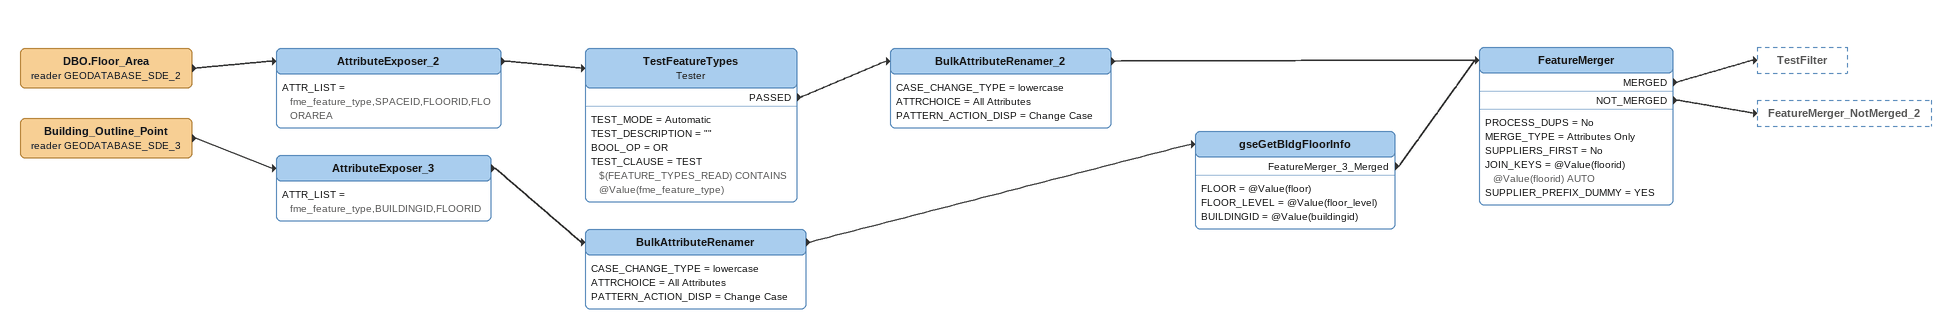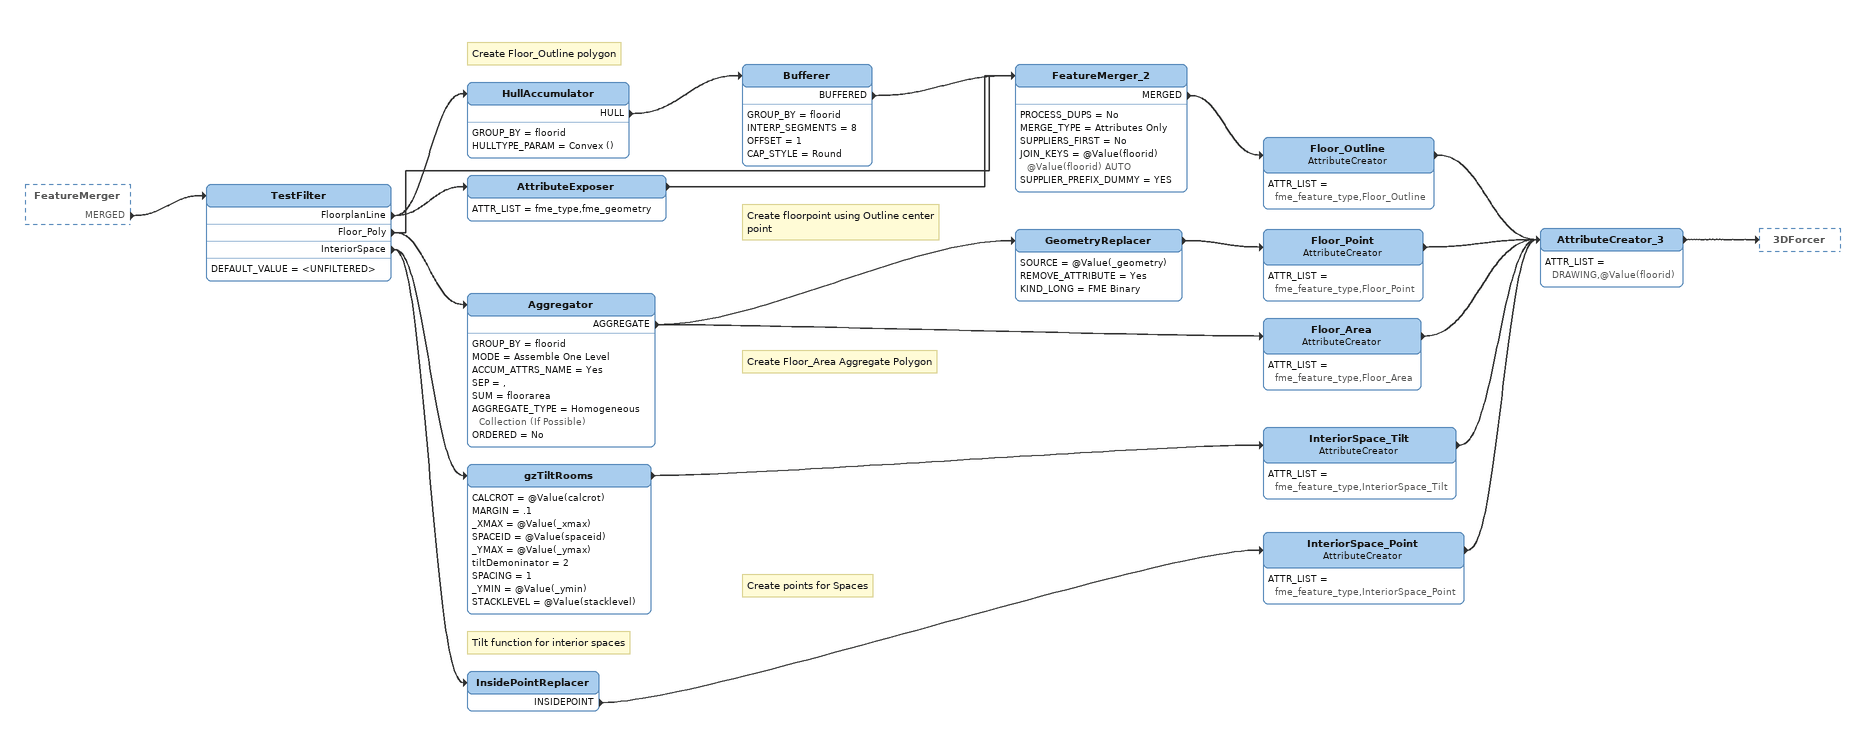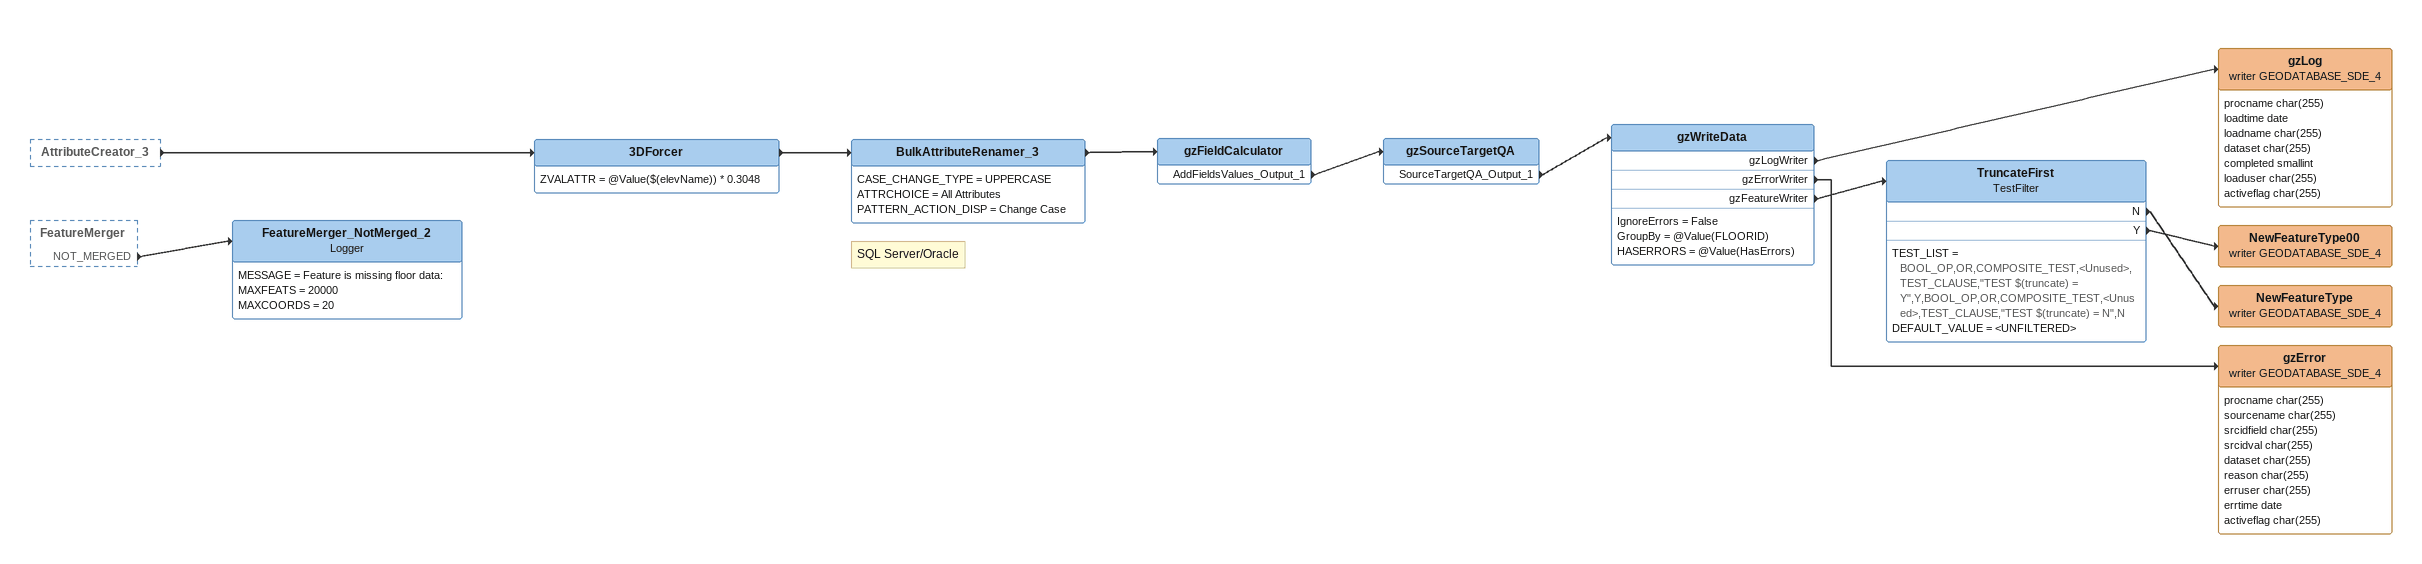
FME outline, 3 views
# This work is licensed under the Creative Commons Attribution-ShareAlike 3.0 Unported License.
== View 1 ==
DBO.Floor_Area (reader GEODATABASE_SDE_2)
    -> AttributeExposer_2
AttributeExposer_2
    ATTR_LIST = fme_feature_type,SPACEID,FLOORID,FLOORAREA
    -> TestFeatureTypes
TestFeatureTypes: Tester
    TEST_MODE = Automatic
    TEST_DESCRIPTION = ""
    BOOL_OP = OR
    TEST_CLAUSE = TEST $(FEATURE_TYPES_READ) CONTAINS @Value(fme_feature_type)
    PASSED -> BulkAttributeRenamer_2
BulkAttributeRenamer_2
    CASE_CHANGE_TYPE = lowercase
    ATTRCHOICE = All Attributes
    PATTERN_ACTION_DISP = Change Case
    -> FeatureMerger
Building_Outline_Point (reader GEODATABASE_SDE_3)
    -> AttributeExposer_3
AttributeExposer_3
    ATTR_LIST = fme_feature_type,BUILDINGID,FLOORID
    -> BulkAttributeRenamer
BulkAttributeRenamer
    CASE_CHANGE_TYPE = lowercase
    ATTRCHOICE = All Attributes
    PATTERN_ACTION_DISP = Change Case
    -> gseGetBldgFloorInfo
gseGetBldgFloorInfo
    FLOOR = @Value(floor)
    FLOOR_LEVEL = @Value(floor_level)
    BUILDINGID = @Value(buildingid)
    FeatureMerger_3_Merged -> FeatureMerger
FeatureMerger
    PROCESS_DUPS = No
    MERGE_TYPE = Attributes Only
    SUPPLIERS_FIRST = No
    JOIN_KEYS = @Value(floorid) @Value(floorid) AUTO
    SUPPLIER_PREFIX_DUMMY = YES
    MERGED -> TestFilter
    NOT_MERGED -> FeatureMerger_NotMerged_2

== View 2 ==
FeatureMerger [outside]
    MERGED -> TestFilter
TestFilter
    DEFAULT_VALUE = <UNFILTERED>
    FloorplanLine -> HullAccumulator
    Floor_Poly -> Aggregator
    Floor_Poly -> FeatureMerger_2
    InteriorSpace -> gzTiltRooms
    InteriorSpace -> InsidePointReplacer
    FloorplanLine -> AttributeExposer
Note: Create Floor_Outline polygon
HullAccumulator
    GROUP_BY = floorid
    HULLTYPE_PARAM = Convex ()
    HULL -> Bufferer
Bufferer
    GROUP_BY = floorid
    INTERP_SEGMENTS = 8
    OFFSET = 1
    CAP_STYLE = Round
    BUFFERED -> FeatureMerger_2
AttributeExposer
    ATTR_LIST = fme_type,fme_geometry
    -> FeatureMerger_2
FeatureMerger_2
    PROCESS_DUPS = No
    MERGE_TYPE = Attributes Only
    SUPPLIERS_FIRST = No
    JOIN_KEYS = @Value(floorid) @Value(floorid) AUTO
    SUPPLIER_PREFIX_DUMMY = YES
    MERGED -> Floor_Outline
Floor_Outline: AttributeCreator
    ATTR_LIST = fme_feature_type,Floor_Outline
    -> AttributeCreator_3
Aggregator
    GROUP_BY = floorid
    MODE = Assemble One Level
    ACCUM_ATTRS_NAME = Yes
    SEP = ,
    SUM = floorarea
    AGGREGATE_TYPE = Homogeneous Collection (If Possible)
    ORDERED = No
    AGGREGATE -> Floor_Area
    AGGREGATE -> GeometryReplacer
Note: Create floorpoint using Outline center point
GeometryReplacer
    SOURCE = @Value(_geometry)
    REMOVE_ATTRIBUTE = Yes
    KIND_LONG = FME Binary
    -> Floor_Point
Floor_Point: AttributeCreator
    ATTR_LIST = fme_feature_type,Floor_Point
    -> AttributeCreator_3
Floor_Area: AttributeCreator
    ATTR_LIST = fme_feature_type,Floor_Area
    -> AttributeCreator_3
Note: Create Floor_Area Aggregate Polygon
gzTiltRooms
    CALCROT = @Value(calcrot)
    MARGIN = .1
    _XMAX = @Value(_xmax)
    SPACEID = @Value(spaceid)
    _YMAX = @Value(_ymax)
    tiltDemoninator = 2
    SPACING = 1
    _YMIN = @Value(_ymin)
    STACKLEVEL = @Value(stacklevel)
    -> InteriorSpace_Tilt
InteriorSpace_Tilt: AttributeCreator
    ATTR_LIST = fme_feature_type,InteriorSpace_Tilt
    -> AttributeCreator_3
Note: Tilt function for interior spaces
Note: Create points for Spaces
InsidePointReplacer
    INSIDEPOINT -> InteriorSpace_Point
InteriorSpace_Point: AttributeCreator
    ATTR_LIST = fme_feature_type,InteriorSpace_Point
    -> AttributeCreator_3
AttributeCreator_3
    ATTR_LIST = DRAWING,@Value(floorid)
    -> 3DForcer

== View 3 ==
AttributeCreator_3 [outside]
    -> 3DForcer
FeatureMerger [outside]
    NOT_MERGED -> FeatureMerger_NotMerged_2
3DForcer
    ZVALATTR = @Value($(elevName)) * 0.3048
    -> BulkAttributeRenamer_3
Note: SQL Server/Oracle
BulkAttributeRenamer_3
    CASE_CHANGE_TYPE = UPPERCASE
    ATTRCHOICE = All Attributes
    PATTERN_ACTION_DISP = Change Case
    -> gzFieldCalculator
gzFieldCalculator
    AddFieldsValues_Output_1 -> gzSourceTargetQA
gzSourceTargetQA
    SourceTargetQA_Output_1 -> gzWriteData
gzWriteData
    IgnoreErrors = False
    GroupBy = @Value(FLOORID)
    HASERRORS = @Value(HasErrors)
    gzLogWriter -> gzLog (writer GEODATABASE_SDE_4)
    gzErrorWriter -> gzError (writer GEODATABASE_SDE_4)
    gzFeatureWriter -> TruncateFirst
gzLog (writer GEODATABASE_SDE_4)
    attributes: procname char(255), loadtime date, loadname char(255), dataset char(255), completed smallint, loaduser char(255), activeflag char(255)
TruncateFirst: TestFilter
    TEST_LIST = BOOL_OP,OR,COMPOSITE_TEST,<Unused>,TEST_CLAUSE,"TEST $(truncate) = Y",Y,BOOL_OP,OR,COMPOSITE_TEST,<Unused>,TEST_CLAUSE,"TEST $(truncate) = N",N
    DEFAULT_VALUE = <UNFILTERED>
    N -> NewFeatureType (writer GEODATABASE_SDE_4)
    Y -> NewFeatureType00 (writer GEODATABASE_SDE_4)
NewFeatureType00 (writer GEODATABASE_SDE_4)
NewFeatureType (writer GEODATABASE_SDE_4)
gzError (writer GEODATABASE_SDE_4)
    attributes: procname char(255), sourcename char(255), srcidfield char(255), srcidval char(255), dataset char(255), reason char(255), erruser char(255), errtime date, activeflag char(255)
FeatureMerger_NotMerged_2: Logger
    MESSAGE = Feature is missing floor data:
    MAXFEATS = 20000
    MAXCOORDS = 20
